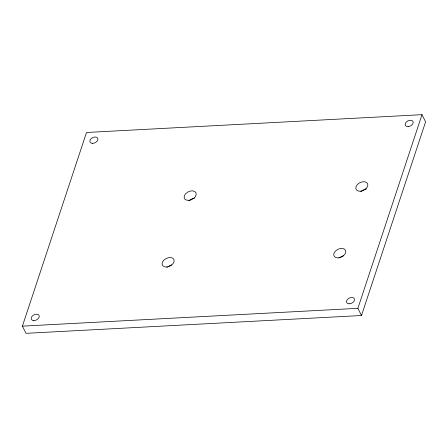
<?xml version="1.0" encoding="UTF-8"?>
<svg xmlns="http://www.w3.org/2000/svg" width="448" height="448" viewBox="0 0 448 448"><rect width="100%" height="100%" fill="white"/><g stroke="black" fill="none" stroke-linecap="round" stroke-linejoin="round"><path stroke-width="0.67" d="M22.4 326.144L86.509 132.485L421.999 114.666L425.6 121.856L361.491 315.515L26.001 333.334L22.4 326.144L357.89 308.325L361.491 315.515M357.89 308.325L421.999 114.666M189.672 200.502A6.434 4.256 -26.6 0 1 194.555 198.111M361.138 191.559A6.434 4.256 -26.6 0 1 366.481 188.955M339.461 257.863A6.434 4.256 -26.6 0 1 343.358 255.819M167.423 267.344A6.434 4.256 -26.6 0 1 171.713 264.936M408.117 126.605A4.29 2.839 -26.6 0 0 413.073 121.66A4.29 2.839 -26.6 0 0 406.314 122.018A4.29 2.839 -26.6 0 0 408.117 126.605M349.546 303.806A4.29 2.839 -26.6 0 0 354.385 298.81A4.29 2.839 -26.6 0 0 347.592 299.292A4.29 2.839 -26.6 0 0 349.546 303.806M92.68 143.354A4.29 2.839 -26.6 0 0 97.832 138.516A4.29 2.839 -26.6 0 0 91.157 138.65A4.29 2.839 -26.6 0 0 92.68 143.354M33.824 320.561A4.29 2.839 -26.6 0 0 39.211 315.862A4.29 2.839 -26.6 0 0 32.654 315.711A4.29 2.839 -26.6 0 0 33.824 320.561M166.527 267.025A6.434 4.256 -26.6 0 0 173.958 259.61A6.434 4.256 -26.6 0 0 163.822 260.154A6.434 4.256 -26.6 0 0 166.527 267.025M338.173 257.908A6.434 4.256 -26.6 0 0 345.604 250.499A6.434 4.256 -26.6 0 0 335.468 251.037A6.434 4.256 -26.6 0 0 338.173 257.908M360.242 191.24A6.434 4.256 -26.6 0 0 367.674 183.826A6.434 4.256 -26.6 0 0 357.538 184.369A6.434 4.256 -26.6 0 0 360.242 191.24M188.871 200.334A6.434 4.256 -26.6 0 0 195.95 192.763A6.434 4.256 -26.6 0 0 185.696 193.682A6.434 4.256 -26.6 0 0 188.871 200.334"/></g></svg>
